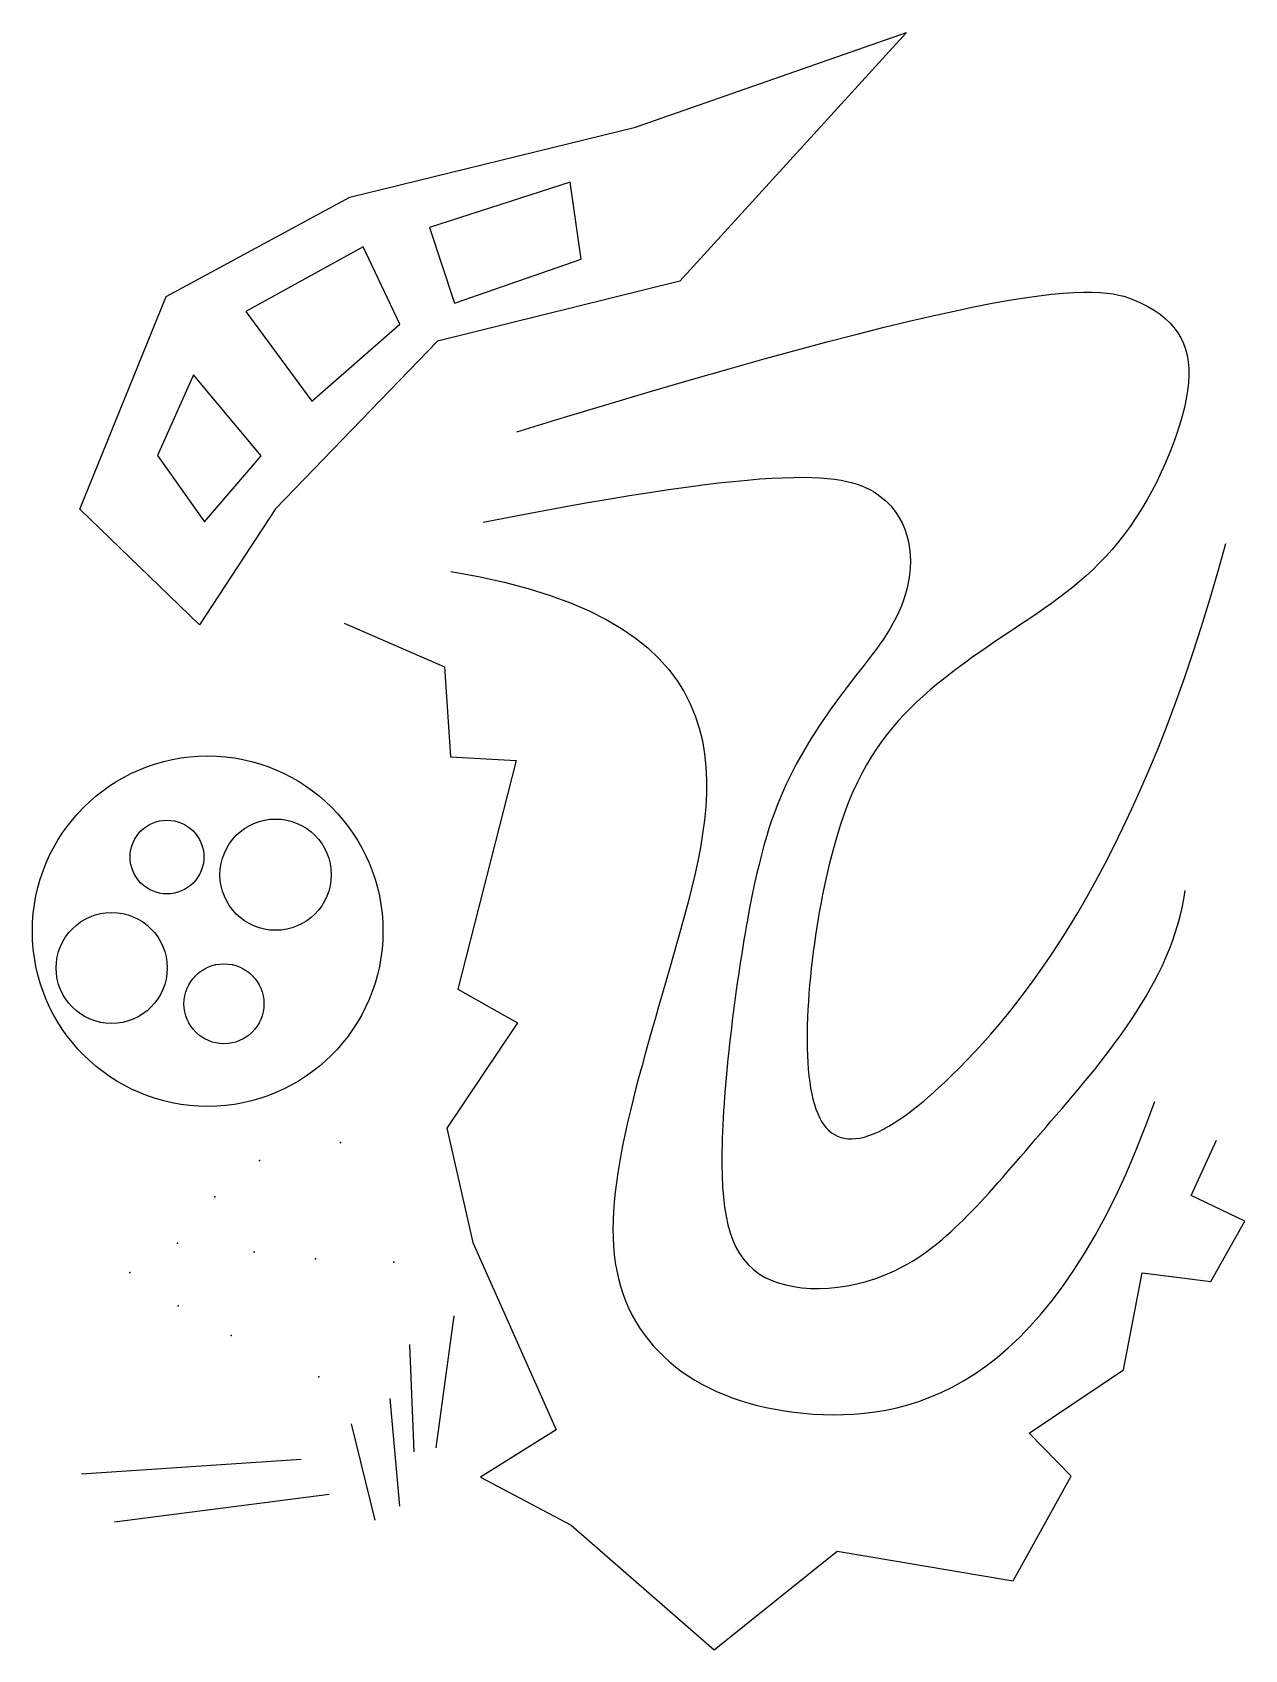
# Model space of a CAD drawing. Header units: millimetres. Extents: x -2 to 107, y -9 to 137.
import ezdxf

# ---------------------------------------------------------------- set-up
doc = ezdxf.new("R2010")
doc.units = ezdxf.units.MM
doc.layers.add('Default', color=18, linetype='Continuous', true_color=0x000000)

msp = doc.modelspace()

# ---------------------------------------------------------------- linework, layer by layer
at = {"layer": 'Default'}
for p, q in [((36.07, 21), (34.43, 9.1)), ((32.08, 18.4), (32.47, 8.76)), ((30.3, 13.56), (31.17, 3.84)), ((26.83, 11.26), (28.94, 2.6)), ((2.53, 6.78), (22.33, 8.08)), ((5.51, 2.45), (24.85, 4.92))]:
    msp.add_line(p, q, dxfattribs=at)
for points in [[(13.16, 83.22), (2.39, 93.63), (10.16, 112.78), (26.71, 121.73), (52.41, 128.03), (76.81, 136.57), (56.42, 114.17), (34.6, 108.76), (20.02, 93.67)], [(33.87, 119.01), (36.11, 112.18), (47.52, 116.14), (46.54, 123.09)], [(17.35, 111.42), (23.27, 103.35), (31.2, 110.28), (27.89, 117.26)], [(12.63, 105.73), (9.38, 98.48), (13.63, 92.5), (18.73, 98.43)]]:
    msp.add_lwpolyline(points, close=True, dxfattribs=at)
msp.add_lwpolyline([(26.19, 83.37), (35.21, 79.45), (35.75, 71.34), (41.67, 70.99), (36.42, 50.42), (41.79, 47.39), (35.44, 37.89), (37.76, 27.61), (45.29, 10.72), (38.47, 6.47), (46.64, 2.15), (59.5, -9.07), (70.58, -0.19), (86.42, -2.87), (91.65, 6.57), (87.86, 10.42), (96.36, 16.13), (98.03, 24.87), (104.2, 24.08), (107.26, 29.51), (102.45, 31.83), (104.72, 36.8)], dxfattribs=at)
for centre, radius in [((13.9, 55.63), 15.78), ((10.24, 62.31), 3.32), ((20.02, 60.72), 5.01), ((5.26, 52.32), 5), ((15.37, 49.09), 3.6)]:
    msp.add_circle(centre, radius, dxfattribs=at)
for points in [[(41.75, 100.6), (88.56, 114.98), (100.19, 112.88), (103.87, 105.76), (97, 89.85), (86.67, 82.96), (75.96, 75.81), (69.29, 64.79), (66, 34.76), (77.84, 36.36), (98.02, 62.62), (105.57, 90.55)], [(38.71, 92.47), (65.96, 97.8), (77.08, 96.25), (77.85, 85.32), (71.91, 78.47), (65.81, 69.79), (62.48, 59.17), (59.2, 33.24), (61.91, 22.57), (77.37, 23.42), (87.86, 36.53), (100.81, 51), (101.89, 59.28)], [(35.8, 88.02), (63.34, 83.54), (56.71, 53.61), (45.5, 22.14), (65.64, 8.11), (90.15, 14.93), (99.17, 40.3)]]:
    msp.add_open_spline(points, degree=3, dxfattribs=at)
for p in [(25.85, 36.61), (18.58, 34.99), (14.56, 31.72), (11.19, 27.55), (18.08, 26.77), (6.88, 24.9), (23.61, 26.12), (30.67, 25.82), (11.24, 21.89), (16.01, 19.23), (23.91, 15.49)]:
    msp.add_point(p, dxfattribs=at)

doc.saveas('drawing.dxf')
